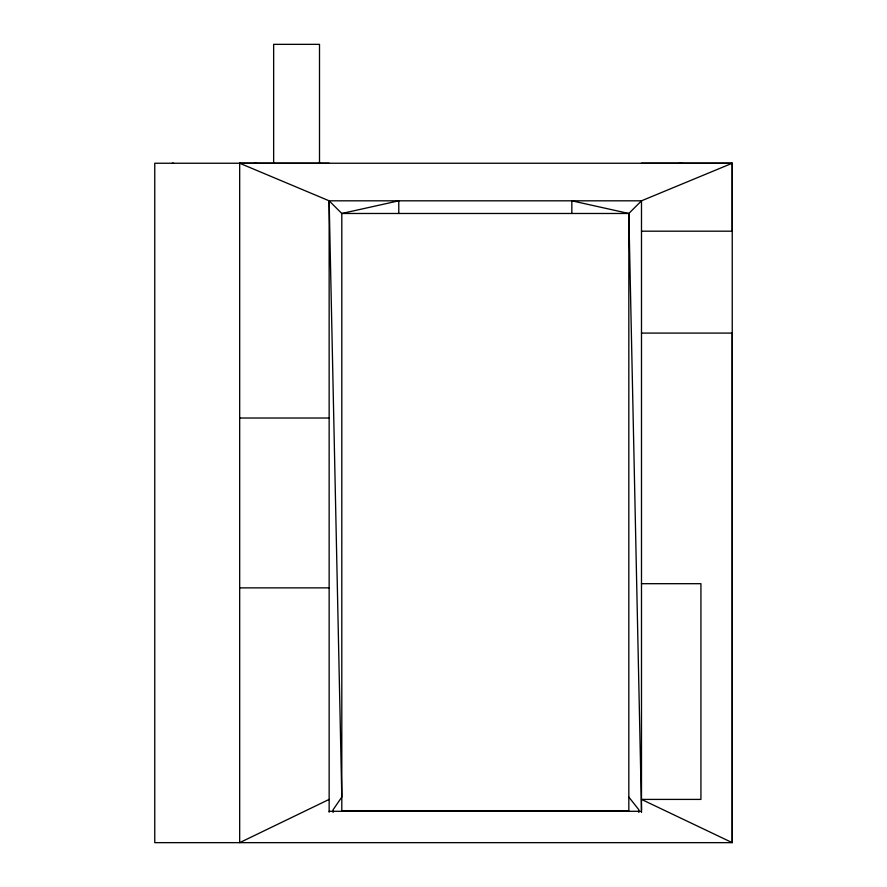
<?xml version="1.0" encoding="UTF-8"?>
<svg xmlns="http://www.w3.org/2000/svg" width="887" height="887" viewBox="0 0 887 887"><rect width="100%" height="100%" fill="white"/><g stroke="black" fill="none" stroke-linecap="round" stroke-linejoin="round"><path stroke-width="1.33" d="M273.651 163.241L273.651 44.35L319.508 44.35L319.508 163.241M641.478 163.23L732.241 163.241L732.241 231.185L641.489 231.185M329.144 799.409L239.678 842.65L239.678 163.241L329.144 200.817L341.805 213.479L628.828 213.479L641.489 200.817L732.241 163.241L732.241 842.65L154.759 842.65L154.759 163.241L732.241 163.252M172.167 163.241L173.597 163.241M254.802 163.241L256.243 163.241M641.489 333.091L732.241 333.091L732.241 842.65L641.489 799.409L700.93 799.409L700.93 583.69L641.489 583.69M239.678 418.021L329.144 418.021M239.678 587.87L329.144 587.87M329.144 811.295L641.489 811.295M679.298 163.252L681.848 163.252M239.678 163.241L329.144 163.286M641.489 809.731L628.828 213.479L571.838 200.817L571.838 213.479M628.828 797.069L638.828 809.731L638.828 812.47M329.144 812.215L329.144 200.817L641.489 200.817L641.489 812.47M329.144 200.817L341.805 797.069L333.102 809.731L333.102 812.47M628.828 213.479L628.828 810.651L341.805 810.651L341.805 213.479L398.784 200.817L398.784 213.479"/></g></svg>
